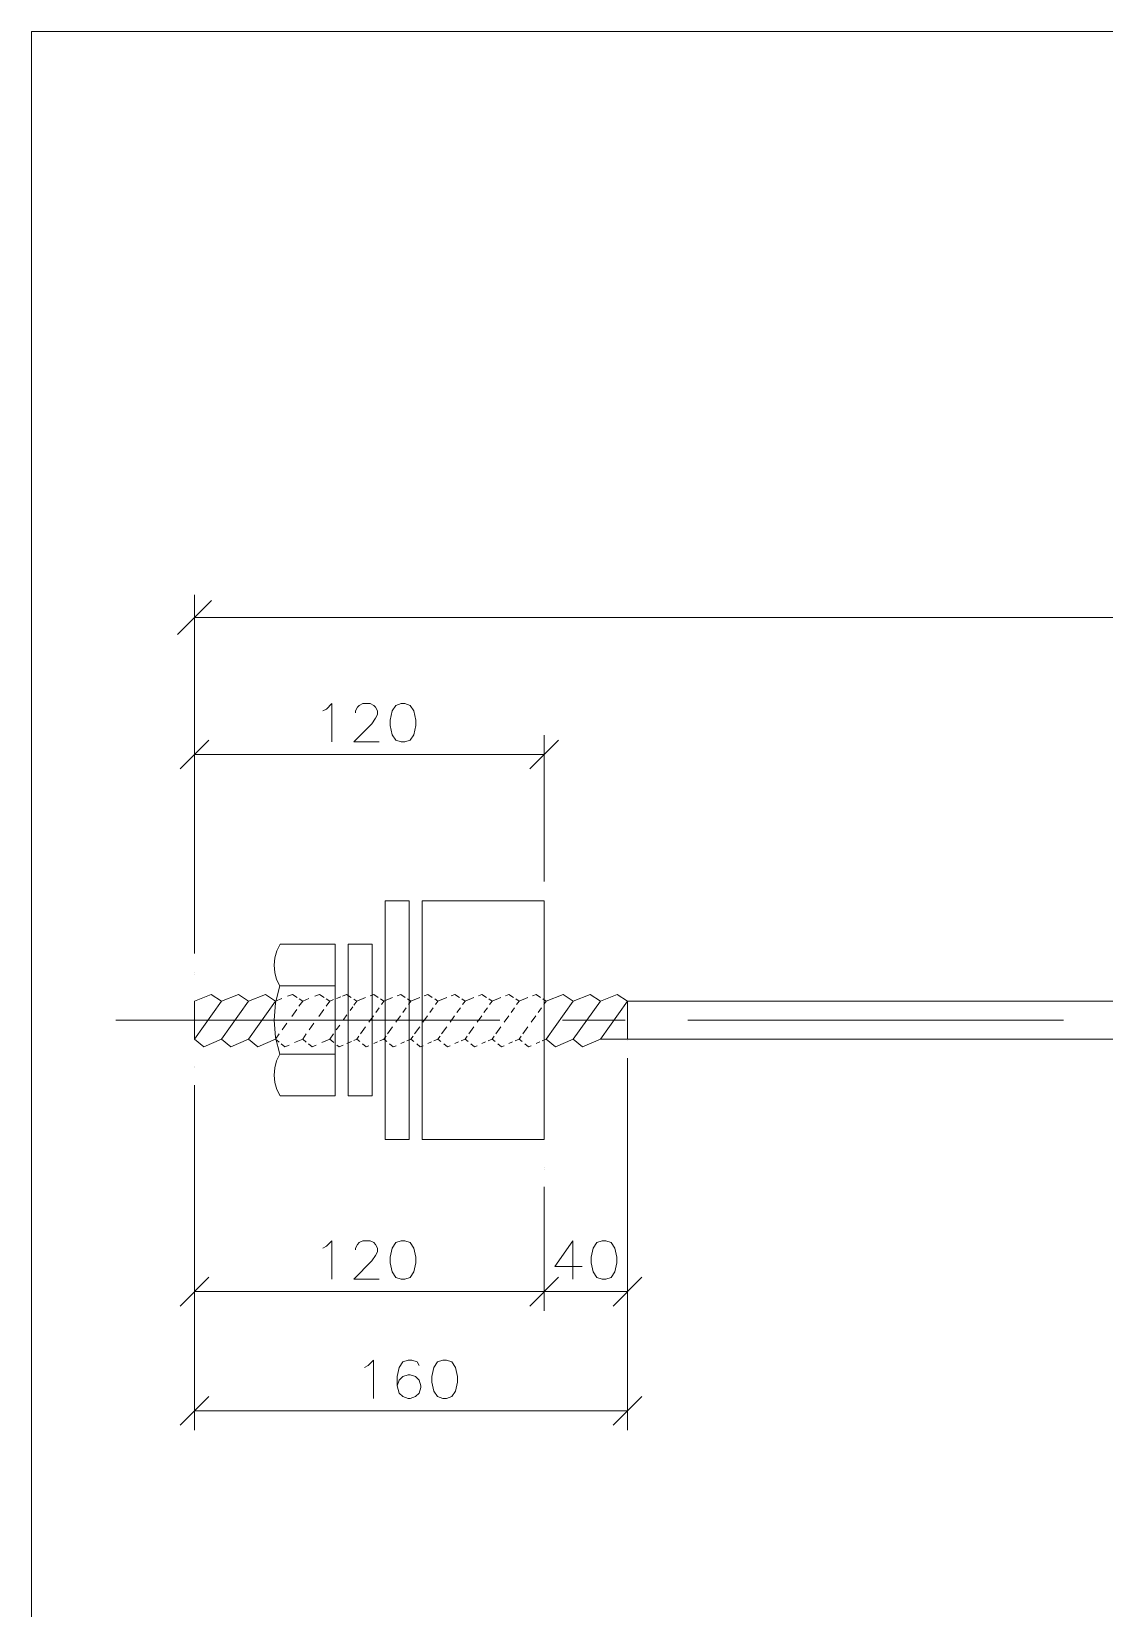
# Model space of a CAD drawing. Header units: millimetres. Extents: x 2 to 579, y 1 to 405.
# Drawn here: x 146.4 to 189.2, y 148.7 to 211.6 of the extents above; entities that cross this region are included whole.
import ezdxf

# ---------------------------------------------------------------- set-up
doc = ezdxf.new("R2010")
doc.units = ezdxf.units.MM
doc.linetypes.add('XKITLINE00', pattern=[0])
doc.layers.add('GraphicObject', color=6, linetype='Continuous', lineweight=0)
doc.layers.add('LinkedObject', color=7, linetype='Continuous', lineweight=0)

# ---------------------------------------------------------------- blocks, each defined once
blk = doc.blocks.new('*A3')
at = {"layer": 'GraphicObject', "color": 3, "linetype": 'XKITLINE00', "lineweight": 0}
for p, q in [((280.965, 211.629), (146.405, 211.629)), ((146.405, 211.629), (146.405, 72.677))]:
    blk.add_line(p, q, dxfattribs=at)
blk = doc.blocks.new('*A4')
at = {"layer": 'LinkedObject', "color": 1, "linetype": 'XKITLINE00', "lineweight": 0}
for p, q in [((153.581, 188.915), (152.231, 187.565)), ((152.906, 174.903), (152.906, 189.14)), ((275.381, 188.24), (152.906, 188.24)), ((153.48, 183.345), (152.332, 182.197)), ((152.906, 174.82), (152.906, 183.536)), ((166.286, 182.197), (167.433, 183.345)), ((166.86, 177.696), (166.86, 183.536)), ((166.86, 182.771), (152.906, 182.771)), ((170.186, 170.644), (170.186, 155.799)), ((170.186, 170.601), (170.186, 160.562)), ((152.906, 169.564), (152.906, 160.562)), ((152.906, 169.512), (152.906, 155.799)), ((166.86, 165.505), (166.86, 160.562)), ((166.86, 165.453), (166.86, 160.562)), ((153.48, 161.901), (152.332, 160.753)), ((166.286, 160.753), (167.433, 161.901)), ((167.433, 161.901), (166.286, 160.753)), ((169.612, 160.753), (170.76, 161.901)), ((166.86, 161.327), (152.906, 161.327)), ((170.186, 161.327), (166.86, 161.327)), ((153.48, 157.138), (152.332, 155.99)), ((169.612, 155.99), (170.76, 157.138)), ((152.906, 156.564), (170.186, 156.564))]:
    blk.add_line(p, q, dxfattribs=at)
at = {"layer": 'LinkedObject', "color": 7, "linetype": 'XKITLINE00', "lineweight": 0}
for p, q in [((152.906, 188.24), (152.906, 188.24)), ((158.025, 184.507), (158.171, 184.58)), ((158.171, 184.58), (158.389, 184.798)), ((158.389, 184.798), (158.389, 183.268)), ((159.336, 184.507), (159.409, 184.653)), ((159.336, 184.434), (159.336, 184.507)), ((159.409, 184.653), (159.482, 184.725)), ((159.482, 184.725), (159.628, 184.798)), ((159.628, 184.798), (159.919, 184.798)), ((159.919, 184.798), (160.065, 184.725)), ((160.065, 184.725), (160.138, 184.653)), ((160.138, 184.653), (160.211, 184.507)), ((160.211, 184.507), (160.211, 184.361)), ((160.794, 184.507), (160.721, 184.143)), ((160.939, 184.725), (160.794, 184.507)), ((161.158, 184.798), (160.939, 184.725)), ((161.304, 184.798), (161.158, 184.798)), ((161.522, 184.725), (161.304, 184.798)), ((161.668, 184.507), (161.522, 184.725)), ((161.741, 184.143), (161.668, 184.507)), ((159.992, 183.997), (159.264, 183.268)), ((160.138, 184.215), (159.992, 183.997)), ((160.211, 184.361), (160.138, 184.215)), ((160.721, 184.143), (160.721, 183.924)), ((160.721, 183.924), (160.794, 183.56)), ((161.668, 183.56), (161.741, 183.924)), ((161.741, 183.924), (161.741, 184.143)), ((159.264, 183.268), (160.284, 183.268)), ((160.794, 183.56), (160.939, 183.341)), ((160.939, 183.341), (161.158, 183.268)), ((161.158, 183.268), (161.304, 183.268)), ((161.304, 183.268), (161.522, 183.341)), ((161.522, 183.341), (161.668, 183.56)), ((152.906, 182.771), (152.906, 182.771)), ((166.86, 176.931), (166.86, 176.931)), ((152.906, 174.055), (152.906, 174.055)), ((152.906, 174.003), (152.906, 174.003)), ((152.906, 172.923), (153.58, 173.193)), ((153.58, 173.193), (153.986, 172.923)), ((153.986, 172.923), (154.66, 173.193)), ((154.66, 173.193), (155.066, 172.923)), ((155.066, 172.923), (155.74, 173.193)), ((155.74, 173.193), (156.146, 172.923)), ((156.627, 173.115), (156.82, 173.193)), ((156.82, 173.193), (157.003, 173.071)), ((157.707, 173.115), (157.9, 173.193)), ((157.9, 173.193), (158.083, 173.071)), ((158.817, 173.128), (158.98, 173.193)), ((158.98, 173.193), (159.163, 173.071)), ((159.919, 173.136), (160.06, 173.193)), ((160.06, 173.193), (160.24, 173.073)), ((160.999, 173.136), (161.14, 173.193)), ((161.14, 173.193), (161.32, 173.073)), ((162.079, 173.136), (162.22, 173.193)), ((162.22, 173.193), (162.4, 173.073)), ((163.159, 173.136), (163.3, 173.193)), ((163.3, 173.193), (163.48, 173.073)), ((164.239, 173.136), (164.38, 173.193)), ((164.38, 173.193), (164.56, 173.073)), ((165.319, 173.136), (165.46, 173.193)), ((165.46, 173.193), (165.64, 173.073)), ((166.399, 173.136), (166.54, 173.193)), ((166.54, 173.193), (166.72, 173.073)), ((166.946, 172.923), (167.62, 173.193)), ((167.62, 173.193), (168.026, 172.923)), ((168.026, 172.923), (168.7, 173.193)), ((168.7, 173.193), (169.106, 172.923)), ((169.106, 172.923), (169.78, 173.193)), ((169.78, 173.193), (170.186, 172.923)), ((152.906, 171.409), (153.986, 172.923)), ((152.906, 172.923), (152.906, 171.409)), ((153.986, 171.409), (155.066, 172.923)), ((155.066, 171.409), (156.146, 172.923)), ((156.146, 172.923), (156.395, 173.023)), ((156.789, 172.311), (156.989, 172.592)), ((157.079, 172.718), (157.226, 172.923)), ((157.088, 173.015), (157.226, 172.923)), ((157.226, 172.923), (157.475, 173.023)), ((157.869, 172.311), (158.069, 172.592)), ((158.159, 172.718), (158.306, 172.923)), ((158.168, 173.015), (158.306, 172.923)), ((158.306, 172.923), (158.452, 172.982)), ((158.576, 173.031), (158.747, 173.1)), ((159.117, 172.546), (159.222, 172.693)), ((159.271, 172.763), (159.386, 172.923)), ((159.272, 172.999), (159.386, 172.923)), ((159.386, 172.923), (159.736, 173.063)), ((160.143, 172.471), (160.279, 172.661)), ((160.336, 173.01), (160.466, 172.923)), ((160.366, 172.783), (160.466, 172.923)), ((160.466, 172.923), (160.816, 173.063)), ((161.223, 172.471), (161.359, 172.661)), ((161.416, 173.01), (161.546, 172.923)), ((161.446, 172.783), (161.546, 172.923)), ((161.546, 172.923), (161.896, 173.063)), ((162.303, 172.471), (162.439, 172.661)), ((162.496, 173.01), (162.626, 172.923)), ((162.526, 172.783), (162.626, 172.923)), ((162.626, 172.923), (162.976, 173.063)), ((163.383, 172.471), (163.519, 172.661)), ((163.576, 173.01), (163.706, 172.923)), ((163.606, 172.783), (163.706, 172.923)), ((163.706, 172.923), (164.056, 173.063)), ((164.463, 172.471), (164.599, 172.661)), ((164.656, 173.01), (164.786, 172.923)), ((164.686, 172.783), (164.786, 172.923)), ((164.786, 172.923), (165.136, 173.063)), ((165.543, 172.471), (165.679, 172.661)), ((165.736, 173.01), (165.866, 172.923)), ((165.766, 172.783), (165.866, 172.923)), ((165.866, 172.923), (166.216, 173.063)), ((166.623, 172.471), (166.759, 172.661)), ((166.816, 173.01), (166.946, 172.923)), ((166.846, 172.783), (166.946, 172.923)), ((166.946, 171.409), (168.026, 172.923)), ((168.026, 171.409), (169.106, 172.923)), ((169.106, 171.409), (170.186, 172.923)), ((170.186, 172.923), (258.101, 172.923)), ((170.186, 172.923), (170.186, 171.409)), ((156.409, 171.778), (156.596, 172.04)), ((157.489, 171.778), (157.676, 172.04)), ((158.564, 171.771), (158.704, 171.967)), ((158.846, 172.166), (158.993, 172.372)), ((159.532, 171.614), (159.737, 171.901)), ((159.867, 172.083), (160.052, 172.343)), ((160.612, 171.614), (160.817, 171.901)), ((160.947, 172.083), (161.132, 172.343)), ((161.692, 171.614), (161.897, 171.901)), ((162.027, 172.083), (162.212, 172.343)), ((162.772, 171.614), (162.977, 171.901)), ((163.107, 172.083), (163.292, 172.343)), ((163.852, 171.614), (164.057, 171.901)), ((164.187, 172.083), (164.372, 172.343)), ((164.932, 171.614), (165.137, 171.901)), ((165.267, 172.083), (165.452, 172.343)), ((166.012, 171.614), (166.217, 171.901)), ((166.347, 172.083), (166.532, 172.343)), ((153.28, 171.094), (152.906, 171.409)), ((153.986, 171.409), (153.28, 171.094)), ((154.36, 171.094), (153.986, 171.409)), ((155.066, 171.409), (154.36, 171.094)), ((155.44, 171.094), (155.066, 171.409)), ((156.146, 171.409), (155.44, 171.094)), ((156.146, 171.409), (156.291, 171.613)), ((156.289, 171.289), (156.146, 171.409)), ((157.226, 171.409), (156.906, 171.266)), ((157.226, 171.409), (157.371, 171.613)), ((157.369, 171.289), (157.226, 171.409)), ((158.306, 171.409), (157.986, 171.266)), ((158.306, 171.409), (158.457, 171.622)), ((158.469, 171.272), (158.306, 171.409)), ((159.179, 171.317), (158.991, 171.233)), ((159.386, 171.409), (159.271, 171.358)), ((159.386, 171.409), (159.472, 171.529)), ((159.506, 171.308), (159.386, 171.409)), ((160.207, 171.293), (160.06, 171.228)), ((160.466, 171.409), (160.307, 171.338)), ((160.466, 171.409), (160.552, 171.529)), ((160.586, 171.308), (160.466, 171.409)), ((161.287, 171.293), (161.14, 171.228)), ((161.546, 171.409), (161.387, 171.338)), ((161.546, 171.409), (161.632, 171.529)), ((161.666, 171.308), (161.546, 171.409)), ((162.367, 171.293), (162.22, 171.228)), ((162.626, 171.409), (162.467, 171.338)), ((162.626, 171.409), (162.712, 171.529)), ((162.746, 171.308), (162.626, 171.409)), ((163.447, 171.293), (163.3, 171.228)), ((163.706, 171.409), (163.547, 171.338)), ((163.706, 171.409), (163.792, 171.529)), ((163.826, 171.308), (163.706, 171.409)), ((164.527, 171.293), (164.38, 171.228)), ((164.786, 171.409), (164.627, 171.338)), ((164.786, 171.409), (164.872, 171.529)), ((164.906, 171.308), (164.786, 171.409)), ((165.607, 171.293), (165.46, 171.228)), ((165.866, 171.409), (165.707, 171.338)), ((165.866, 171.409), (165.952, 171.529)), ((165.986, 171.308), (165.866, 171.409)), ((166.687, 171.293), (166.54, 171.228)), ((166.946, 171.409), (166.787, 171.338)), ((166.946, 171.409), (167.032, 171.529)), ((167.32, 171.094), (166.946, 171.409)), ((168.026, 171.409), (167.32, 171.094)), ((168.4, 171.094), (168.026, 171.409)), ((169.106, 171.409), (168.4, 171.094)), ((258.101, 171.409), (169.106, 171.409)), ((170.186, 171.409), (170.186, 171.409)), ((170.186, 171.366), (170.186, 171.366)), ((156.52, 171.094), (156.374, 171.217)), ((156.688, 171.169), (156.52, 171.094)), ((157.6, 171.094), (157.454, 171.217)), ((157.768, 171.169), (157.6, 171.094)), ((158.68, 171.094), (158.592, 171.168)), ((158.839, 171.165), (158.68, 171.094)), ((159.76, 171.094), (159.616, 171.216)), ((159.871, 171.143), (159.76, 171.094)), ((160.84, 171.094), (160.696, 171.216)), ((160.951, 171.143), (160.84, 171.094)), ((161.92, 171.094), (161.776, 171.216)), ((162.031, 171.143), (161.92, 171.094)), ((163, 171.094), (162.856, 171.216)), ((163.111, 171.143), (163, 171.094)), ((164.08, 171.094), (163.936, 171.216)), ((164.191, 171.143), (164.08, 171.094)), ((165.16, 171.094), (165.016, 171.216)), ((165.271, 171.143), (165.16, 171.094)), ((166.24, 171.094), (166.096, 171.216)), ((166.351, 171.143), (166.24, 171.094)), ((152.906, 170.329), (152.906, 170.329)), ((152.906, 170.277), (152.906, 170.277)), ((166.86, 166.27), (166.86, 166.27)), ((166.86, 166.218), (166.86, 166.218)), ((158.025, 163.063), (158.171, 163.136)), ((158.171, 163.136), (158.389, 163.354)), ((158.389, 163.354), (158.389, 161.824)), ((159.336, 163.063), (159.409, 163.209)), ((159.336, 162.99), (159.336, 163.063)), ((159.409, 163.209), (159.482, 163.282)), ((159.482, 163.282), (159.628, 163.354)), ((159.628, 163.354), (159.919, 163.354)), ((159.919, 163.354), (160.065, 163.282)), ((160.065, 163.282), (160.138, 163.209)), ((160.138, 163.209), (160.211, 163.063)), ((160.211, 163.063), (160.211, 162.917)), ((160.794, 163.063), (160.721, 162.699)), ((160.939, 163.282), (160.794, 163.063)), ((161.158, 163.354), (160.939, 163.282)), ((161.304, 163.354), (161.158, 163.354)), ((161.522, 163.282), (161.304, 163.354)), ((161.668, 163.063), (161.522, 163.282)), ((161.741, 162.699), (161.668, 163.063)), ((168.013, 163.354), (167.284, 162.334)), ((168.013, 161.824), (168.013, 163.354)), ((168.814, 163.063), (168.741, 162.699)), ((168.96, 163.282), (168.814, 163.063)), ((169.179, 163.354), (168.96, 163.282)), ((169.324, 163.354), (169.179, 163.354)), ((169.543, 163.282), (169.324, 163.354)), ((169.689, 163.063), (169.543, 163.282)), ((169.761, 162.699), (169.689, 163.063)), ((159.992, 162.553), (159.264, 161.824)), ((160.138, 162.772), (159.992, 162.553)), ((160.211, 162.917), (160.138, 162.772)), ((160.721, 162.699), (160.721, 162.48)), ((160.721, 162.48), (160.794, 162.116)), ((161.668, 162.116), (161.741, 162.48)), ((161.741, 162.48), (161.741, 162.699)), ((168.741, 162.699), (168.741, 162.48)), ((168.741, 162.48), (168.814, 162.116)), ((169.689, 162.116), (169.761, 162.48)), ((169.761, 162.48), (169.761, 162.699)), ((159.264, 161.824), (160.284, 161.824)), ((160.794, 162.116), (160.939, 161.897)), ((160.939, 161.897), (161.158, 161.824)), ((161.158, 161.824), (161.304, 161.824)), ((161.304, 161.824), (161.522, 161.897)), ((161.522, 161.897), (161.668, 162.116)), ((167.284, 162.334), (168.377, 162.334)), ((168.814, 162.116), (168.96, 161.897)), ((168.96, 161.897), (169.179, 161.824)), ((169.179, 161.824), (169.324, 161.824)), ((169.324, 161.824), (169.543, 161.897)), ((169.543, 161.897), (169.689, 162.116)), ((152.906, 161.327), (152.906, 161.327)), ((166.86, 161.327), (166.86, 161.327)), ((159.688, 158.3), (159.834, 158.373)), ((159.834, 158.373), (160.052, 158.591)), ((160.052, 158.591), (160.052, 157.061)), ((161.072, 158.3), (161, 157.936)), ((161.218, 158.518), (161.072, 158.3)), ((161.437, 158.591), (161.218, 158.518)), ((161.437, 158.008), (161.218, 157.936)), ((161.582, 158.591), (161.437, 158.591)), ((161.51, 158.008), (161.437, 158.008)), ((161.728, 157.936), (161.51, 158.008)), ((161.801, 158.518), (161.582, 158.591)), ((161.874, 158.373), (161.801, 158.518)), ((162.457, 158.3), (162.384, 157.936)), ((162.602, 158.518), (162.457, 158.3)), ((162.821, 158.591), (162.602, 158.518)), ((162.967, 158.591), (162.821, 158.591)), ((163.185, 158.518), (162.967, 158.591)), ((163.331, 158.3), (163.185, 158.518)), ((163.404, 157.936), (163.331, 158.3)), ((161, 157.936), (161, 157.571)), ((161.072, 157.79), (161, 157.571)), ((161, 157.571), (161.072, 157.28)), ((161.218, 157.936), (161.072, 157.79)), ((161.874, 157.79), (161.728, 157.936)), ((161.947, 157.571), (161.874, 157.79)), ((161.874, 157.28), (161.947, 157.498)), ((161.947, 157.498), (161.947, 157.571)), ((162.384, 157.936), (162.384, 157.717)), ((162.384, 157.717), (162.457, 157.353)), ((163.331, 157.353), (163.404, 157.717)), ((163.404, 157.717), (163.404, 157.936)), ((161.072, 157.28), (161.218, 157.134)), ((161.218, 157.134), (161.437, 157.061)), ((161.437, 157.061), (161.51, 157.061)), ((161.51, 157.061), (161.728, 157.134)), ((161.728, 157.134), (161.874, 157.28)), ((162.457, 157.353), (162.602, 157.134)), ((162.602, 157.134), (162.821, 157.061)), ((162.821, 157.061), (162.967, 157.061)), ((162.967, 157.061), (163.185, 157.134)), ((163.185, 157.134), (163.331, 157.353)), ((170.186, 156.564), (170.186, 156.564))]:
    blk.add_line(p, q, dxfattribs=at)
at = {"layer": 'LinkedObject', "color": 6, "linetype": 'XKITLINE00', "lineweight": 0}
for p, q in [((160.516, 176.931), (161.475, 176.931)), ((160.516, 167.402), (160.516, 176.931)), ((161.475, 167.402), (161.475, 176.931)), ((161.993, 176.931), (166.86, 176.931)), ((161.993, 167.402), (161.993, 176.931)), ((166.86, 167.402), (166.86, 176.931)), ((156.328, 175.191), (156.198, 174.931)), ((158.521, 175.191), (156.328, 175.191)), ((158.521, 175.191), (158.521, 172.166)), ((159.039, 169.142), (159.039, 175.191)), ((159.039, 175.191), (159.998, 175.191)), ((159.998, 169.142), (159.998, 175.191)), ((156.117, 174.652), (156.087, 174.362)), ((156.198, 174.931), (156.117, 174.652)), ((156.087, 174.362), (156.111, 174.072)), ((156.111, 174.072), (156.186, 173.791)), ((156.186, 173.791), (156.311, 173.529)), ((156.311, 173.529), (156.144, 172.856)), ((156.311, 173.529), (158.521, 173.529)), ((156.144, 172.856), (156.088, 172.166)), ((149.769, 172.166), (165.095, 172.166)), ((156.088, 172.166), (156.144, 171.476)), ((158.521, 169.142), (158.521, 172.166)), ((167.595, 172.166), (170.095, 172.166)), ((172.595, 172.166), (187.595, 172.166)), ((156.144, 171.476), (156.311, 170.804)), ((156.311, 170.804), (156.186, 170.541)), ((156.311, 170.804), (158.521, 170.804)), ((156.111, 170.261), (156.087, 169.971)), ((156.087, 169.971), (156.117, 169.681)), ((156.186, 170.541), (156.111, 170.261)), ((156.117, 169.681), (156.198, 169.402)), ((156.198, 169.402), (156.328, 169.142)), ((158.521, 169.142), (156.328, 169.142)), ((159.039, 169.142), (159.998, 169.142)), ((160.516, 167.402), (161.475, 167.402)), ((161.993, 167.402), (166.86, 167.402))]:
    blk.add_line(p, q, dxfattribs=at)

msp = doc.modelspace()

# ---------------------------------------------------------------- block references
at = {"lineweight": 0}
for name in ['*A3', '*A4']:
    msp.add_blockref(name, (0, 0), dxfattribs=at)

doc.saveas('drawing.dxf')
